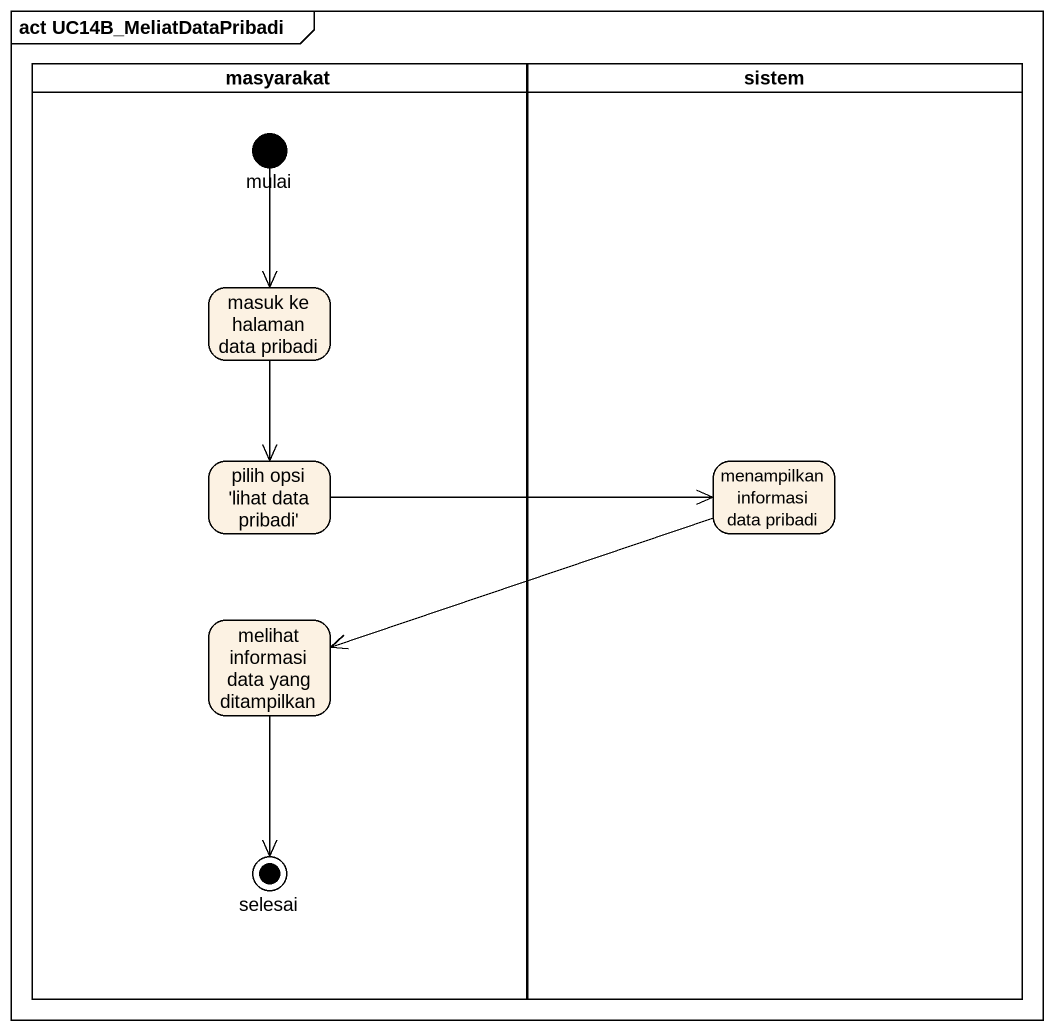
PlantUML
@startuml
mainframe act UC14B_MeliatDataPribadi
hide empty description
state masyarakat <<partition>> {
  state mulai <<start>>
  state "masuk ke halaman data pribadi" as masuk_ke_halaman_data
  state "pilih opsi 'lihat data pribadi'" as pilih_opsi_lihat_data
  state "melihat informasi data yang ditampilkan" as melihat_informasi_data_yang
  state selesai <<end>>
}
state sistem <<partition>> {
  state "menampilkan informasi data pribadi" as menampilkan_informasi_data
}
mulai --> masuk_ke_halaman_data
masuk_ke_halaman_data --> pilih_opsi_lihat_data
pilih_opsi_lihat_data -right-> menampilkan_informasi_data
menampilkan_informasi_data -left-> melihat_informasi_data_yang
melihat_informasi_data_yang --> selesai
@enduml
